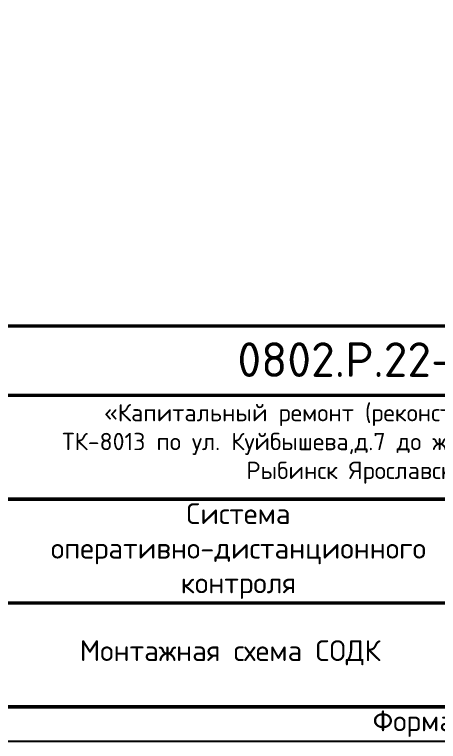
# Model space of a CAD drawing. Header units: millimetres. Extents: x -112426 to 6776, y 1218 to 38707.
# Drawn here: x 4153.1 to 4214.3, y 2272.5 to 2377.5 of the extents above; entities that cross this region are included whole.
import ezdxf

# ---------------------------------------------------------------- set-up
doc = ezdxf.new("R2010")
doc.units = ezdxf.units.MM
doc.layers.add('Размер 3.5', color=250, linetype='Continuous', lineweight=35)
doc.layers.add('Размерный', color=4, linetype='Continuous', lineweight=30)
doc.styles.add('-ISOCPEUR-', font='isocpeur.ttf')

msp = doc.modelspace()

# ---------------------------------------------------------------- linework, layer by layer
msp.add_lwpolyline([(3086.434, 2692.459), (4275.434, 2692.459), (4275.434, 2272.459), (3086.434, 2272.459)], close=True)
at = {"const_width": 0.5}
msp.add_lwpolyline([(3106.434, 2687.459), (4270.434, 2687.459), (4270.434, 2277.459), (3106.434, 2277.459)], close=True, dxfattribs=at)
for points in [[(4085.434, 2277.459), (4085.434, 2332.459), (4270.434, 2332.459)], [(4150.434, 2322.459), (4270.434, 2322.459)], [(4085.434, 2307.459), (4270.434, 2307.459)], [(4150.434, 2292.459), (4270.434, 2292.459)]]:
    msp.add_lwpolyline(points, dxfattribs=at)

# ---------------------------------------------------------------- texts
at = {"style": '-ISOCPEUR-'}
for s, insert, char_height, width, attachment_point in [('\\pi9.87215;{\\C7;«Капитальный ремонт (реконструкция) тепловых сетей от \\P\\pi3.82692;ТК-8013 по ул. Куйбышева,д.7 до ж/д. №6 по ул. Луговая в ГО г. \\P\\pi30.38942;Рыбинск Ярославской области».}', (4156.184, 2321.201), 2.5, 110.52884, 1), ('Система оперативно-дистанционного контроля ', (4185.434, 2299.959), 3, 70, 5)]:
    msp.add_mtext(s, dxfattribs=dict(at, insert=insert, char_height=char_height, width=width, attachment_point=attachment_point))
at = {"insert": (4157.047, 2287.078), "char_height": 3, "attachment_point": 1, "style": '-ISOCPEUR-'}
msp.add_mtext_dynamic_manual_height_columns('\\pi5.5017;Монтажная схема СОДК', width=55.7034, gutter_width=12.5, heights=[0], dxfattribs=at)
at = {"layer": 'Размер 3.5', "insert": (4204.799, 2276.933), "char_height": 3, "width": 145.94381, "attachment_point": 1, "style": '-ISOCPEUR-'}
msp.add_mtext('\\A1;{\\C7;Формат А3х4}', dxfattribs=at)
at = {"layer": 'Размерный', "color": 7, "lineweight": 30, "insert": (4113.035, 2330.114), "char_height": 5, "width": 185, "attachment_point": 1, "style": '-ISOCPEUR-'}
msp.add_mtext('\\pi62.25,l10;0802.Р.22-СОДК.1', dxfattribs=at)

doc.saveas('drawing.dxf')
